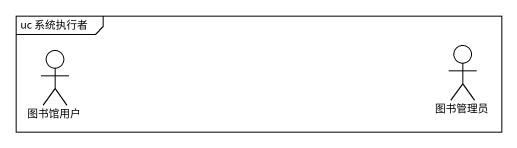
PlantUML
@startuml
mainframe uc 系统执行者
actor 图书管理员
actor 图书馆用户
@enduml
